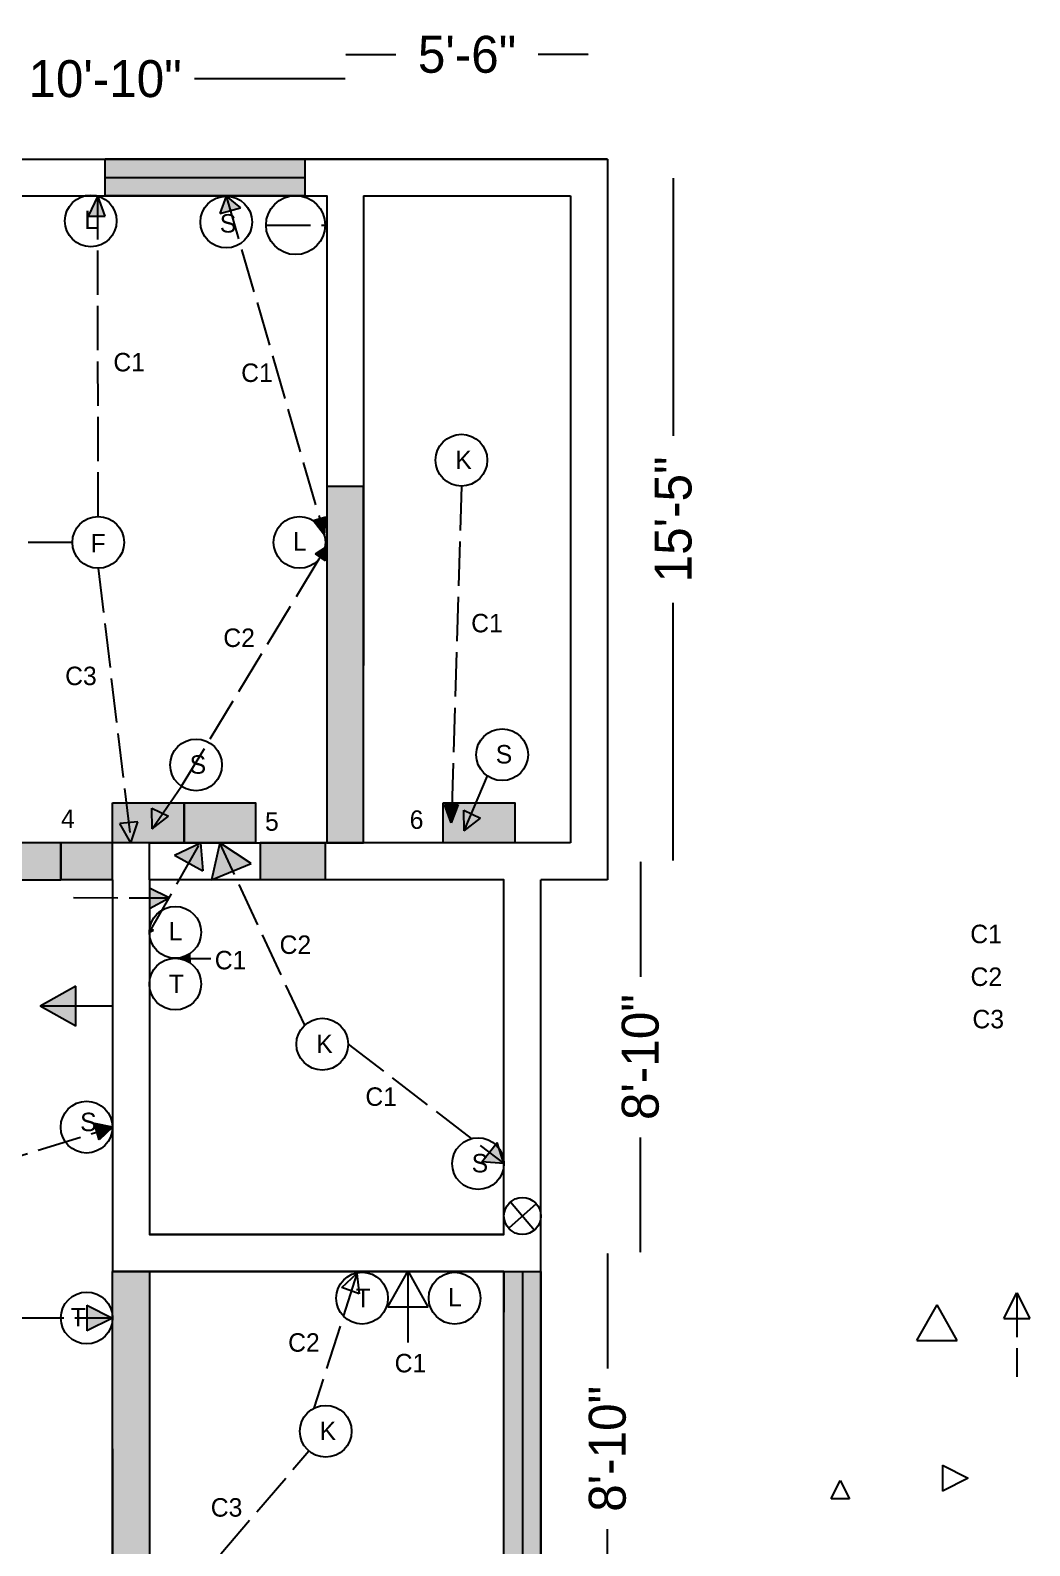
# Model space of a CAD drawing. Header units: feet. Extents: x 145 to 1575, y -322 to 1044.
# Drawn here: x 549.9 to 820.4, y 191.2 to 601.3 of the extents above; entities that cross this region are included whole.
import ezdxf

# ---------------------------------------------------------------- set-up
doc = ezdxf.new("R2010")
doc.units = ezdxf.units.FT
doc.header["$MEASUREMENT"] = 0
doc.linetypes.add('ACAD_ISO02W100', pattern=[15, 12, -3])
doc.dimstyles.get("Standard").update_dxf_attribs({"dimtxt": 0.18, "dimasz": 0.18, "dimexe": 0.18, "dimexo": 0.0625, "dimgap": 0.09, "dimtad": 0, "dimtih": 1, "dimtoh": 1, "dimdec": 4, "dimzin": 0, "dimdsep": 46, "dimtxsty": 'Standard', "dimcen": 0.09, "dimadec": 0, "dimazin": 0, "dimtfac": 1, "dimtdec": 4, "dimtofl": 0, "dimtmove": 0, "dimatfit": 3, "dimfxl": 0, "dimtolj": 1, "dimtzin": 0, "dimarcsym": 0})

# ---------------------------------------------------------------- blocks, each defined once
blk = doc.blocks.new('*D21')
at = {"color": 0, "lineweight": -2}
for p, q in [((505.13, 588.13), (545.87, 588.13)), ((635.13, 588.13), (594.38, 588.13))]:
    blk.add_line(p, q, dxfattribs=at)
at = {"layer": 'Defpoints', "color": 0}
for p in [(635.13, 588.13), (505.13, 561.45), (635.13, 561.45)]:
    blk.add_point(p, dxfattribs=at)
at = {"color": 0, "insert": (570.13, 588.13), "char_height": 10, "attachment_point": 5}
blk.add_mtext('\\A1;10\'-10"', dxfattribs=at)
blk = doc.blocks.new('_None')
blk = doc.blocks.new('*D22')
at = {"color": 0, "lineweight": -2}
for p, q in [((635.31, 594.72), (648.87, 594.72)), ((700.95, 594.72), (687.38, 594.72))]:
    blk.add_line(p, q, dxfattribs=at)
at = {"color": 0}
for points in [[(635.31, 594.75), (635.31, 594.69), (635.13, 594.72)], [(700.95, 594.75), (700.95, 594.69), (701.13, 594.72)]]:
    blk.add_solid(points, dxfattribs=at)
at = {"layer": 'Defpoints', "color": 0}
for p in [(701.13, 594.72), (635.13, 561.45), (701.13, 561.45)]:
    blk.add_point(p, dxfattribs=at)
at = {"color": 0, "insert": (668.13, 594.72), "char_height": 10, "attachment_point": 5}
blk.add_mtext('\\A1;5\'-6"', dxfattribs=at)
blk = doc.blocks.new('*D25')
at = {"color": 0, "lineweight": -2}
for p, q in [((723.96, 561.27), (723.96, 491.54)), ((723.96, 376.63), (723.96, 446.36))]:
    blk.add_line(p, q, dxfattribs=at)
at = {"color": 0}
for points in [[(723.93, 561.27), (723.99, 561.27), (723.96, 561.45)], [(723.93, 376.63), (723.99, 376.63), (723.96, 376.45)]]:
    blk.add_solid(points, dxfattribs=at)
at = {"layer": 'Defpoints', "color": 0}
for p in [(701.13, 561.45), (701.13, 376.45), (723.96, 376.45)]:
    blk.add_point(p, dxfattribs=at)
at = {"color": 0, "insert": (723.96, 468.95), "char_height": 10, "attachment_point": 5, "rotation": 90}
blk.add_mtext('\\A1;15\'-5"', dxfattribs=at)
blk = doc.blocks.new('*D26')
at = {"color": 0, "lineweight": -2}
for p, q in [((715.07, 376.27), (715.07, 345.2)), ((715.07, 270.63), (715.07, 301.69))]:
    blk.add_line(p, q, dxfattribs=at)
at = {"color": 0}
for points in [[(715.04, 376.27), (715.1, 376.27), (715.07, 376.45)], [(715.04, 270.63), (715.1, 270.63), (715.07, 270.45)]]:
    blk.add_solid(points, dxfattribs=at)
at = {"layer": 'Defpoints', "color": 0}
for p in [(683.13, 376.45), (683.13, 270.45), (715.07, 270.45)]:
    blk.add_point(p, dxfattribs=at)
at = {"color": 0, "insert": (715.07, 323.45), "char_height": 10, "attachment_point": 5, "rotation": 90}
blk.add_mtext('\\A1;8\'-10"', dxfattribs=at)
blk = doc.blocks.new('*D27')
at = {"color": 0, "lineweight": -2}
for p, q in [((706.15, 270.27), (706.15, 239.2)), ((706.15, 164.63), (706.15, 195.69))]:
    blk.add_line(p, q, dxfattribs=at)
at = {"color": 0}
for points in [[(706.12, 270.27), (706.18, 270.27), (706.15, 270.45)], [(706.12, 164.63), (706.18, 164.63), (706.15, 164.45)]]:
    blk.add_solid(points, dxfattribs=at)
at = {"layer": 'Defpoints', "color": 0}
for p in [(683.13, 270.45), (683.13, 164.45), (706.15, 164.45)]:
    blk.add_point(p, dxfattribs=at)
at = {"color": 0, "insert": (706.15, 217.45), "char_height": 10, "attachment_point": 5, "rotation": 90}
blk.add_mtext('\\A1;8\'-10"', dxfattribs=at)

msp = doc.modelspace()

# ---------------------------------------------------------------- hatches: boundary and pattern name
at = {"linetype": 'ACAD_ISO02W100'}
h = msp.add_hatch(color=70, dxfattribs=at)
h.paths.add_polyline_path([(329.29044, 561.44832), (329.29044, 566.44832), (300.24991, 566.44832), (300.24991, 561.44832)])
h.paths.add_polyline_path([(329.29044, 556.44832), (329.29044, 561.44832), (300.24991, 561.44832), (300.24991, 556.44832)])
h.paths.add_polyline_path([(459.39407, 561.44832), (459.39407, 566.44832), (387.43658, 566.44832), (387.43658, 561.44832)])
h.paths.add_polyline_path([(387.43658, 561.44832), (387.43658, 556.44832), (411.50221, 556.44832, -0.00760481), (411.71513, 556.44832), (436.88185, 556.44832, -0.137077422), (440.64923, 556.44832), (459.39407, 556.44832), (459.39407, 561.44832)])
h.paths.add_polyline_path([(624.25099, 561.44832), (624.25099, 566.44832), (570.12527, 566.44832), (570.12527, 561.44832)])
h.paths.add_polyline_path([(570.12527, 561.44832), (570.12527, 556.44832), (620.28316, 556.44832, -0.089970811), (623.13911, 556.44832), (624.25099, 556.44832), (624.25099, 561.44832)])
h.paths.add_polyline_path([(678.12527, -36.01065), (683.12527, -36.01065), (683.12527, 53.44832), (678.12527, 53.44832)])
h.paths.add_polyline_path([(688.12527, 53.44832), (683.12527, 53.44832), (683.12527, -36.01065), (688.12527, -36.01065)])
h.paths.add_polyline_path([(678.12527, 169.44832), (683.12527, 169.44832), (683.12527, 265.44832), (678.12527, 265.44832)])
h.paths.add_polyline_path([(688.12527, 265.44832), (683.12527, 265.44832), (683.12527, 169.44832), (688.12527, 169.44832)])
h.paths.add_polyline_path([(653.82318, -191.55168), (653.82318, -186.55168), (611.84575, -186.55168, -0.000193978), (611.84032, -186.55168), (586.79489, -186.55168), (586.79489, -191.55168)])
h.paths.add_polyline_path([(653.82318, -196.55168), (653.82318, -191.55168), (586.79489, -191.55168), (586.79489, -196.55168)])
h.paths.add_polyline_path([(398.12426, -191.55168), (398.12426, -186.55168), (372.76938, -186.55168, -0.000273873), (372.76171, -186.55168), (325.54055, -186.55168), (325.54055, -191.55168)])
h.paths.add_polyline_path([(325.54055, -191.55168), (325.54055, -196.55168), (398.12426, -196.55168), (398.12426, -191.55168)])
h.paths.add_polyline_path([(275.58287, -191.55168), (275.58287, -186.55168), (209.78864, -186.55168), (209.78864, -191.55168)])
h.paths.add_polyline_path([(209.78864, -191.55168), (209.78864, -196.55168), (275.58287, -196.55168), (275.58287, -191.55168)])
at = {"linetype": 'ACAD_ISO02W100', "true_color": 0x000000}
h = msp.add_hatch(color=18, dxfattribs=at)
h.paths.add_polyline_path([(568.14923, 556.44832), (565.56694, 551.03244), (568.15649, 551.03244)])
h.paths.add_polyline_path([(568.14923, 556.44832), (568.15649, 551.03244), (570.1581, 551.03244)])
h.paths.add_polyline_path([(602.92456, 556.40556), (601.22851, 551.702), (604.06027, 552.48292)])
h.paths.add_polyline_path([(602.92456, 556.40556), (604.06027, 552.48292), (606.79173, 553.23618)])
h = msp.add_hatch(color=104)
h.paths.add_polyline_path([(288.12527, 123.44832), (298.12527, 123.44832), (298.12527, 229.44832), (288.12527, 229.44832)])
h.paths.add_polyline_path([(454.12527, 113.44832), (454.12527, 123.44832), (406.12527, 123.44832), (406.12527, 113.44832)])
h.paths.add_polyline_path([(298.12527, 321.44832), (298.12527, 311.44832), (334.12527, 311.44832), (334.12527, 321.44832)])
h.paths.add_polyline_path([(370.12527, 321.44832), (380.12527, 321.44832), (380.12527, 381.44832), (370.12527, 381.44832)])
h.paths.add_polyline_path([(500.12527, 371.44832), (500.12527, 381.44832), (435.9744, 381.44832), (435.9744, 371.44832)])
h.paths.add_polyline_path([(558.12527, 371.44832), (558.12527, 381.44832), (510.12527, 381.44832), (510.12527, 371.44832)])
h.paths.add_polyline_path([(572.12527, 371.44832), (572.12527, 381.44832), (558.12527, 381.44832), (558.12527, 371.44832)])
h.paths.add_polyline_path([(612.12527, 381.44832), (612.12527, 371.44832), (629.70635, 371.44832), (629.70635, 381.44832)])
h.paths.add_polyline_path([(630.12528, 381.44832), (640.12528, 381.44832), (640.12528, 429.44832), (640.12527, 429.44832), (640.12527, 477.8754), (630.12528, 477.8754)])
h.paths.add_polyline_path([(582.12527, 265.44832), (572.12527, 265.44832), (572.12527, 169.44832), (582.12527, 169.44832)])
h.paths.add_polyline_path([(582.12527, 169.44832), (582.12527, 159.44832), (612.12527, 159.44832), (612.12527, 169.44832)])
h.paths.add_polyline_path([(542.12527, 53.44832), (542.12527, 63.44832), (464.12527, 63.44832), (464.12527, 53.44832)])
h.paths.add_polyline_path([(534.12527, -42.55168), (524.12527, -42.55168), (524.12527, -72.55168), (524.12527, -85.70534), (534.12527, -85.70534), (534.12527, -72.55168)])
h = msp.add_hatch(color=18, dxfattribs=at)
h.paths.add_polyline_path([(628.19345, 469.12935), (626.48812, 468.63464, -0.184102305), (629.4894, 464.65328)])
h.paths.add_polyline_path([(629.93189, 469.63366), (628.19345, 469.12935), (629.4894, 464.65328)])
h.paths.add_polyline_path([(626.48812, 468.63464), (626.45034, 468.62368), (629.4894, 464.65328, 0.184102305)])
h = msp.add_hatch(color=18, dxfattribs=at)
h.paths.add_polyline_path([(630.12527, 461.58012), (630.12527, 461.58018), (629.32336, 460.25805, -0.065344893), (628.4694, 458.64871), (629.79555, 457.70242)])
h.paths.add_polyline_path([(629.32336, 460.25805, 0.03695681), (629.61237, 461.25019), (627.09413, 459.63004), (628.38414, 458.70955)])
h.paths.add_polyline_path([(630.12527, 461.58018), (629.61237, 461.25019, -0.03695681), (629.32336, 460.25805)], flags=17)
h.paths.add_polyline_path([(629.32336, 460.25805), (628.38414, 458.70955), (628.4694, 458.64871, 0.065344893)])
at = {"true_color": 0x000000}
h = msp.add_hatch(color=18, dxfattribs=at)
h.paths.add_polyline_path([(444.21749, 13.05434), (434.52785, 7.63366), (444.21749, 7.63366)])
h.paths.add_polyline_path([(444.21749, 7.63366), (434.52785, 7.63366), (444.21749, 2.21299)])
h.paths.add_polyline_path([(562.25495, 342.6364), (552.56531, 337.21573), (562.25495, 337.21573)])
h.paths.add_polyline_path([(562.25495, 337.21573), (552.56531, 337.21573), (562.25495, 331.79505)])
h.paths.add_polyline_path([(389.81491, 408.3453), (389.81491, 402.92462), (399.50454, 402.92462)])
h.paths.add_polyline_path([(399.50454, 402.92462), (389.81491, 402.92462), (389.81491, 397.50395)])
h.paths.add_polyline_path([(651.38586, 43.77323), (645.96519, 43.77323), (651.38586, 34.0836)])
h.paths.add_polyline_path([(656.80654, 43.77323), (651.38586, 43.77323), (651.38586, 34.0836)])
at = {"linetype": 'ACAD_ISO02W100'}
h = msp.add_hatch(color=253, dxfattribs=at)
h.paths.add_polyline_path([(435.50454, 392.28967), (416.12527, 392.28967), (416.12527, 381.44832), (435.50454, 381.44832)])
h.paths.add_polyline_path([(399.50454, 371.44832), (380.12527, 371.44832), (380.12527, 360.55334), (399.50454, 360.55334)])
h.paths.add_polyline_path([(591.50454, 392.28967), (572.12527, 392.28967), (572.12527, 381.44832), (591.50454, 381.44832)])
h.paths.add_polyline_path([(610.88381, 392.28967), (591.50454, 392.28967), (591.50454, 381.44832), (610.88381, 381.44832)])
h.paths.add_polyline_path([(681.0175, 392.28967), (661.63823, 392.28967), (661.63823, 381.44832), (681.0175, 381.44832)])
h.paths.add_polyline_path([(390.96663, 320.45448), (380.12528, 320.45448), (380.12528, 301.07521), (390.96663, 301.07521)])
h.paths.add_polyline_path([(572.12527, 168.57804), (561.29548, 168.57804), (561.29548, 149.19877), (572.12527, 149.19877)])
h.paths.add_polyline_path([(634.48474, 180.28967), (615.10547, 180.28967), (615.10547, 169.44832), (634.48474, 169.44832)])
h.paths.add_polyline_path([(356.20923, 134.28967), (336.82996, 134.28967), (336.82996, 123.44832), (356.20923, 123.44832)])
h.paths.add_polyline_path([(392.85251, 113.44832), (373.47324, 113.44832), (373.47324, 102.7024), (392.85251, 102.7024)])
h.paths.add_polyline_path([(544.96663, -86.09066), (534.12528, -86.09066), (534.12528, -105.46993), (544.96663, -105.46993)])
h.paths.add_polyline_path([(582.63604, 53.44832), (563.25677, 53.44832), (563.25677, 42.53743), (582.63604, 42.53743)])
at = {"true_color": 0x000000}
h = msp.add_hatch(color=18, dxfattribs=at)
h.paths.add_polyline_path([(432.80334, 389.56181), (430.23261, 390.79598), (430.32237, 385.20653)])
h.paths.add_polyline_path([(432.80334, 389.56181), (430.32237, 385.20653), (434.74007, 388.63201)])
h.paths.add_polyline_path([(585.72586, 389.37477), (582.76554, 390.79598), (582.85529, 385.20653)])
h.paths.add_polyline_path([(669.30891, 389.31499), (667.26554, 390.29598), (667.35529, 384.70653)])
h.paths.add_polyline_path([(669.30891, 389.31499), (667.35529, 384.70653), (671.773, 388.13201)])
h.paths.add_polyline_path([(587.273, 388.63201), (585.72586, 389.37477), (582.85529, 385.20653)])
at = {"linetype": 'ACAD_ISO02W100', "true_color": 0x000000}
h = msp.add_hatch(color=18, dxfattribs=at)
h.paths.add_polyline_path([(663.99072, 391.78892), (661.97797, 391.78892), (663.84159, 386.869)])
h.paths.add_polyline_path([(665.72309, 391.78892), (663.99072, 391.78892), (663.84159, 386.869)])
h = msp.add_hatch(color=18, dxfattribs=at)
h.paths.add_polyline_path([(576.4781, 386.87266), (574.08151, 386.61896), (577.12527, 381.44832)])
h.paths.add_polyline_path([(579.01898, 387.14164), (576.4781, 386.87266), (577.12527, 381.44832)])
h = msp.add_hatch(color=18, dxfattribs=at)
h.paths.add_polyline_path([(595.9524, 381.44832), (588.95808, 378.11648), (592.80992, 375.93891)])
h.paths.add_polyline_path([(595.9524, 381.44832), (592.80992, 375.93891), (596.55344, 373.82258)])
h.paths.add_polyline_path([(601.19418, 381.44832), (598.97119, 371.44832), (604.75091, 373.80253)])
h.paths.add_polyline_path([(601.19418, 381.44832), (604.75091, 373.80253), (609.6964, 375.81694)])
h.paths.add_polyline_path([(583.20402, 357.80832), (582.69211, 358.20032), (582.12528, 357.20653), (582.12528, 357.20653)])
h.paths.add_polyline_path([(582.69211, 358.20032), (582.25461, 358.53534), (582.12528, 357.20653)])
h = msp.add_hatch(color=18, dxfattribs=at)
h.paths.add_polyline_path([(587.43757, 366.52009), (582.12527, 366.5427), (582.12527, 363.67798)])
h.paths.add_polyline_path([(582.12527, 369.18388), (582.12527, 366.5427), (587.43757, 366.52009)])
h = msp.add_hatch(color=18, dxfattribs=at)
h.paths.add_polyline_path([(593.00019, 351.37686, -0.059153106), (591.5275, 350.63163), (590.4503, 350.08653), (593.03461, 350.08653)])
h.paths.add_polyline_path([(593.03461, 350.08653), (590.4503, 350.08653, -0.102130064), (593.06359, 349.00011)], flags=17)
h.paths.add_polyline_path([(590.4503, 350.08653), (593.06359, 349.00011, 0.102130064)], flags=17)
at = {"linetype": 'ACAD_ISO02W100'}
h = msp.add_hatch(color=3, dxfattribs=at)
h.paths.add_polyline_path([(572.12271, 304.49181), (567.22743, 305.50978), (567.89318, 303.179)])
h.paths.add_polyline_path([(572.12271, 304.49181), (567.89318, 303.179), (568.50363, 301.04185)])
at = {"linetype": 'ACAD_ISO02W100', "true_color": 0x000000}
h = msp.add_hatch(color=18, dxfattribs=at)
h.paths.add_polyline_path([(674.14543, 297.66054), (672.13494, 295.12546), (678.11357, 294.61948)])
h.paths.add_polyline_path([(676.77608, 298.73481, 0.050635598), (675.83338, 299.78894), (674.14543, 297.66054), (678.11357, 294.61948)])
h.paths.add_polyline_path([(676.25905, 300.32568), (675.83338, 299.78894, -0.050635598), (676.77608, 298.73481)])
h = msp.add_hatch(color=18, dxfattribs=at)
h.paths.add_polyline_path([(565.18132, 256.34077), (565.18132, 252.85064), (572.12527, 252.84961), (572.12527, 252.86879)])
h.paths.add_polyline_path([(572.12527, 252.81275), (572.12527, 252.84961), (565.18132, 252.85064), (565.18132, 249.34077)])

# ---------------------------------------------------------------- linework, layer by layer
for p, q in [((264.12527, 566.44832), (706.12527, 566.44832)), ((706.12527, 566.44832), (617.24457, 566.44832)), ((706.12527, 566.44832), (706.12527, 371.44832)), ((510.12527, 556.44832), (630.12527, 556.44832)), ((640.12527, 556.44832), (696.12527, 556.44832)), ((696.12527, 556.44832), (696.12527, 381.44832)), ((667.35529, 384.70653), (673.63357, 399.51656)), ((582.85529, 385.20653), (590.79225, 396.73145)), ((582.85529, 385.20653), (582.76554, 390.79598)), ((582.76554, 390.79598), (587.273, 388.63201)), ((667.35529, 384.70653), (667.26554, 390.29598)), ((667.26554, 390.29598), (671.773, 388.13201)), ((582.85529, 385.20653), (587.273, 388.63201)), ((667.35529, 384.70653), (671.773, 388.13201)), ((558.12527, 381.44832), (558.12527, 371.44832)), ((572.12527, 371.44832), (572.12527, 381.44832)), ((582.12527, 371.44832), (582.12527, 381.44832)), ((612.12527, 381.44832), (612.12527, 371.44832)), ((696.12527, 381.44832), (688.12527, 381.44832)), ((678.12527, 275.44832), (678.12527, 371.44832)), ((688.12527, -196.55168), (688.12527, 371.44832)), ((706.12527, 371.44832), (688.12527, 371.44832)), ((562.25495, 342.6364), (552.56531, 337.21573)), ((562.25495, 331.79505), (562.25495, 342.6364)), ((571.94458, 337.21573), (552.56531, 337.21573)), ((562.25495, 331.79505), (552.56531, 337.21573)), ((686.85535, 283.77797), (679.3952, 277.11868)), ((679.8717, 284.24494), (686.37884, 276.65171)), ((582.12527, 265.44832), (572.12527, 265.44832)), ((634.23842, 261.10013), (638.31748, 264.92259)), ((638.31748, 264.92259), (638.92802, 259.36586)), ((646.72076, 255.89448), (652.14143, 265.58412)), ((652.14143, 246.20485), (652.14143, 265.58412)), ((657.56211, 255.89448), (652.14143, 265.58412)), ((678.12527, 169.44832), (678.12527, 265.44832)), ((678.12527, 265.44832), (678.12527, 264.44832)), ((678.12527, 265.44832), (678.12527, 255.44832)), ((678.12527, 264.44832), (678.12527, 254.44832)), ((638.92802, 259.36586), (634.23842, 261.10013)), ((646.72076, 255.89448), (657.56211, 255.89448)), ((789.93119, 246.76256), (795.35186, 256.45219)), ((800.77254, 246.76256), (795.35186, 256.45219)), ((789.93119, 246.76256), (800.77254, 246.76256)), ((766.65433, 203.89112), (769.15433, 208.89112)), ((769.15433, 208.89112), (771.65433, 203.89112)), ((771.65433, 203.89112), (766.65433, 203.89112))]:
    msp.add_line(p, q)
at = {"color": 0}
for p, q in [((570.12527, 561.44832), (624.25099, 561.44832)), ((683.12527, 265.44832), (683.12527, 169.44832))]:
    msp.add_line(p, q, dxfattribs=at)
at = {"linetype": 'ACAD_ISO02W100'}
for p, q in [((568.14923, 556.44832), (565.56694, 551.03244)), ((568.26554, 469.70653), (568.14923, 556.44832)), ((570.1581, 551.03244), (568.14923, 556.44832)), ((602.92456, 556.40556), (601.22851, 551.702)), ((602.92456, 556.40556), (629.4894, 464.65328)), ((602.92456, 556.40556), (606.79173, 553.23618)), ((565.56694, 551.03244), (570.1581, 551.03244)), ((601.22851, 551.702), (606.79173, 553.23618)), ((613.71113, 548.5768), (629.71113, 548.5768)), ((666.60282, 477.96301), (663.84159, 386.869)), ((626.45034, 468.62368), (629.93189, 469.63366)), ((629.4894, 464.65328), (626.45034, 468.62368)), ((629.4894, 464.65328), (629.93189, 469.63366)), ((561.26554, 462.70653), (510.12527, 462.70653)), ((590.79225, 396.73145), (630.12528, 461.58019)), ((627.09413, 459.63004), (630.12527, 461.58018)), ((629.79555, 457.70242), (627.09413, 459.63004)), ((630.12528, 461.58019), (629.79555, 457.70242)), ((568.26554, 455.70653), (577.12527, 381.44832)), ((663.84159, 386.869), (661.97797, 391.78892)), ((661.97797, 391.78892), (665.72309, 391.78892)), ((665.72309, 391.78892), (663.84159, 386.869)), ((579.01898, 387.14164), (574.08151, 386.61896)), ((577.12527, 381.44832), (574.08151, 386.61896)), ((577.12527, 381.44832), (579.01898, 387.14164)), ((582.12528, 357.20653), (595.9524, 381.44832)), ((588.95808, 378.11648), (595.9524, 381.44832)), ((595.9524, 381.44832), (596.55344, 373.82258)), ((601.19418, 381.44832), (598.97119, 371.44832)), ((624.16832, 332.06166), (601.19418, 381.44832)), ((609.6964, 375.81694), (601.19418, 381.44832)), ((588.95808, 378.11648), (596.55344, 373.82258)), ((598.97119, 371.44832), (609.6964, 375.81694)), ((587.43757, 366.52009), (582.12527, 369.18388)), ((582.12527, 369.18388), (582.12527, 363.67798)), ((561.62395, 366.62999), (587.43757, 366.52009)), ((582.12527, 363.67798), (587.43757, 366.52009)), ((582.12527, 357.20653), (583.20402, 357.80832)), ((582.25461, 358.53534), (582.12528, 357.20653)), ((583.20402, 357.80832), (582.25461, 358.53534)), ((590.4503, 350.08653), (593.00019, 351.37686)), ((593.06359, 349.00011), (590.4503, 350.08653)), ((590.4503, 350.08653), (598.79175, 350.08653)), ((593.00019, 351.37686), (593.06359, 349.00011)), ((635.94001, 326.94004), (678.11357, 294.61948)), ((572.12271, 304.49181), (567.22743, 305.50978)), ((568.50363, 301.04185), (567.22743, 305.50978)), ((572.12271, 304.49181), (568.50363, 301.04185)), ((672.13494, 295.12546), (676.25905, 300.32568)), ((678.11357, 294.61948), (676.25905, 300.32568)), ((678.11357, 294.61948), (672.13494, 295.12546)), ((638.31748, 264.92259), (626.68469, 228.43154)), ((813.44906, 252.67225), (816.94906, 259.67225)), ((816.94906, 259.67225), (820.44906, 252.67225)), ((816.94906, 259.67225), (816.94906, 236.93583)), ((565.18132, 256.34077), (572.18132, 252.84077)), ((565.18132, 256.34077), (565.18132, 249.34077)), ((471.92462, 252.86446), (572.17173, 252.84961)), ((572.18132, 252.84077), (565.18132, 249.34077)), ((813.44906, 252.67225), (820.44906, 252.67225)), ((572.12527, 154.90848), (625.32363, 216.86689)), ((796.81608, 212.9955), (803.81608, 209.4955)), ((796.81608, 212.9955), (796.81608, 205.9955)), ((803.81608, 209.4955), (796.81608, 205.9955))]:
    msp.add_line(p, q, dxfattribs=at)
at = {"color": 3, "linetype": 'ACAD_ISO02W100'}
msp.add_line((380.12527, 244.89713), (572.12271, 304.49181), dxfattribs=at)
for points in [[(500.12527, 566.44832), (640.12527, 566.44832)], [(510.12527, 381.44832), (510.12527, 556.44832), (630.12527, 556.44832), (630.12527, 429.44832)], [(640.12527, 556.44832), (640.12527, 429.44832)], [(582.12527, 381.44832), (558.12527, 381.44832)], [(582.12527, 381.44832), (572.12527, 381.44832)], [(688.12527, 381.44832), (612.12527, 381.44832)], [(630.12527, 381.44832), (612.12527, 381.44832)], [(572.12527, 371.44832), (558.12527, 371.44832)], [(572.12527, 371.44832), (572.12527, 265.44832)], [(582.12527, 371.44832), (582.12527, 275.44832), (678.12527, 275.44832), (678.12527, 371.44832), (612.12527, 371.44832)], [(640.12527, 371.44832), (612.12527, 371.44832)], [(688.12527, 265.44832), (688.12527, 371.44832)], [(572.12527, 275.44832), (572.12527, 265.44832)], [(678.12527, 275.44832), (582.12527, 275.44832)], [(688.12527, 159.44832), (688.12527, 275.44832)], [(582.12527, 265.44832), (678.12527, 265.44832)], [(612.12527, 169.44832), (678.12527, 169.44832), (678.12527, 265.44832), (582.12527, 265.44832)], [(572.12527, 217.44832), (572.12527, 159.44832)], [(582.12527, 217.44832), (582.12527, 169.44832)], [(582.12527, 217.44832), (582.12527, 63.44832), (678.12527, 63.44832), (678.12527, 159.44832), (612.12527, 159.44832)]]:
    msp.add_lwpolyline(points)
for points in [[(570.12527, 566.44832), (617.24457, 566.44832), (617.24457, 566.44832), (570.12527, 566.44832)], [(570.12527, 566.44832), (624.25099, 566.44832), (624.25099, 556.44832), (570.12527, 556.44832)], [(640.12528, 477.8754), (630.12528, 477.8754), (630.12528, 381.44832), (640.12528, 381.44832)], [(572.12527, 392.28967), (591.50454, 392.28967), (591.50454, 381.44832), (572.12527, 381.44832)], [(591.50454, 392.28967), (610.88381, 392.28967), (610.88381, 381.44832), (591.50454, 381.44832)], [(661.63823, 392.28967), (681.0175, 392.28967), (681.0175, 381.44832), (661.63823, 381.44832)], [(510.12527, 371.44832), (558.12527, 371.44832), (558.12527, 381.44832), (510.12527, 381.44832)], [(582.12527, 381.44832), (629.70635, 381.44832), (629.70635, 371.44832), (582.12527, 371.44832)], [(572.12527, 265.44832), (582.12527, 265.44832), (582.12527, 169.44832), (572.12527, 169.44832)], [(678.12527, 265.44832), (688.12527, 265.44832), (688.12527, 169.44832), (678.12527, 169.44832)], [(678.12527, 259.44832), (678.12527, 259.44832), (678.12527, 254.44832), (678.12527, 254.44832)]]:
    msp.add_lwpolyline(points, close=True)
for centre, radius in [((566.26554, 549.70653), 7), ((602.92456, 549.40556), 7), ((621.71113, 548.5768), 8), ((666.60282, 484.96301), 7), ((568.26554, 462.70653), 7), ((622.76554, 462.70653), 7), ((677.6273, 405.26548), 7), ((594.76256, 402.49657), 7), ((589.12528, 357.20653), 7), ((589.12527, 343.21308), 7), ((628.94001, 326.94004), 7), ((565.12271, 304.49181), 7), ((671.11357, 294.61948), 7), ((683.12527, 280.44832), 5), ((639.70139, 258.21788), 7), ((664.76554, 258.20653), 7), ((565.17173, 252.84961), 7), ((629.8636, 222.195), 7)]:
    msp.add_circle(centre, radius)

# ---------------------------------------------------------------- texts
at = {"char_height": 5, "attachment_point": 1}
for s, insert, width in [('L', (564.47144, 552.50029), 7.2329995), ('S', (601.18735, 551.54737), 7.2329995), ('K', (664.96407, 487.56872), 7.2329995), ('F', (566.19616, 465.00974), 7.2329995), ('L', (620.97144, 465.50029), 7.2329995), ('S', (675.8901, 407.89111), 7.2329995), ('S', (593.02535, 405.1222), 7.2329995), ('4', (558.19276, 390.44114), 15.7990023), ('5', (613.42529, 389.69342), 15.7990023), ('6', (652.6002, 390.19569), 9.6511729), ('L', (587.33117, 360.00029), 7.2329995), ('T', (587.38573, 345.76022), 7.2329995), ('K', (627.30126, 329.54575), 7.2329995), ('S', (669.37637, 297.24511), 7.2329995), ('T', (637.96184, 260.76501), 7.2329995), ('L', (662.97144, 261.00029), 7.2329995), ('T', (560.83363, 255.5938), 3.9424551), ('K', (628.22484, 224.80071), 7.2329995)]:
    msp.add_mtext(s, dxfattribs=dict(at, insert=insert, width=width))
at = {"linetype": 'ACAD_ISO02W100', "char_height": 5, "width": 10.1284113, "attachment_point": 1}
for s, insert in [('C1', (572.38061, 513.98644)), ('C1', (606.97667, 511.12471)), ('C1', (669.2402, 443.37763)), ('C2', (602.14093, 439.41345)), ('C3', (559.3196, 429.09204)), ('C1', (804.35855, 359.26644)), ('C2', (617.37411, 356.36164)), ('C1', (599.81833, 352.18957)), ('C2', (804.42899, 347.6957)), ('C3', (804.94479, 336.23097)), ('C1', (640.60589, 315.25252)), ('C2', (619.68802, 248.72522)), ('C1', (648.52579, 243.13593)), ('C3', (598.74361, 204.1003))]:
    msp.add_mtext(s, dxfattribs=dict(at, insert=insert))
at = {"color": 3, "insert": (563.38551, 308.39978), "char_height": 5, "width": 4.7529674, "attachment_point": 1}
msp.add_mtext('S', dxfattribs=at)

# ---------------------------------------------------------------- dimensions: what is measured, and where the dimension line sits
for p1, p2, distance, override, picture, middle in [((635.12527, 561.44832), (701.12527, 561.44832), 33.26938, {"dimtxt": 10, "dimlunit": 4, "dimse1": 1, "dimse2": 1}, '*D22', (668.12527, 594.71771)), ((505.12527, 561.44832), (635.12527, 561.44832), 26.68409, {"dimtxt": 10, "dimlunit": 4, "dimblk1": 'None', "dimblk2": 'None', "dimsah": 1, "dimse1": 1, "dimse2": 1}, '*D21', (570.12527, 588.13241))]:
    dim = msp.add_aligned_dim(p1=p1, p2=p2, distance=distance, dimstyle='Standard', override=override)
    dim.commit()
    dim.dimension.update_dxf_attribs({"geometry": picture, "text_midpoint": middle})
for p1, p2, distance, override, picture, middle in [((701.12527, 561.44832), (701.12527, 376.44832), 22.83523, {"dimtxt": 10, "dimtad": 2, "dimjust": 0, "dimlunit": 4, "dimse1": 1, "dimse2": 1}, '*D25', (723.9605, 468.94832)), ((683.12527, 376.44832), (683.12527, 270.44832), 31.94483, {"dimtxt": 10, "dimlunit": 4, "dimse1": 1, "dimse2": 1}, '*D26', (715.07011, 323.44832)), ((683.12527, 270.44832), (683.12527, 164.44832), 23.02697, {"dimtxt": 10, "dimlunit": 4, "dimse1": 1, "dimse2": 1}, '*D27', (706.15224, 217.44832))]:
    dim = msp.add_aligned_dim(p1=p1, p2=p2, distance=distance, dimstyle='Standard', override=override)
    dim.commit()
    dim.dimension.update_dxf_attribs({"geometry": picture, "text_midpoint": middle, "text_rotation": 90})

doc.saveas('drawing.dxf')
